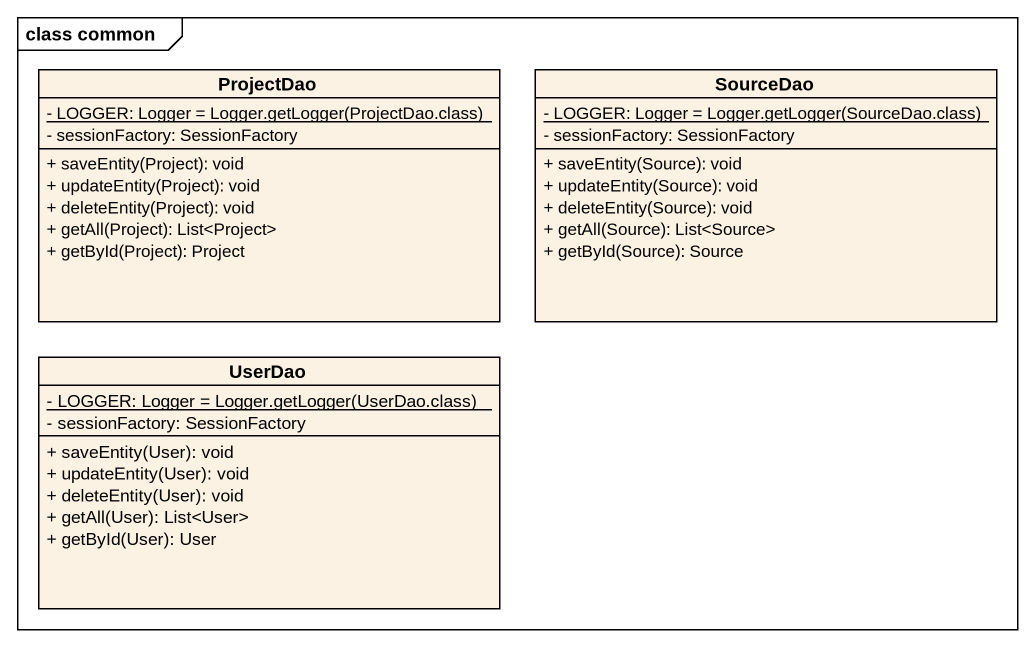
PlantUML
@startuml
mainframe class common
hide circle
hide empty members
skinparam classAttributeIconSize 0
class ProjectDao {
  {static} {field} - LOGGER: Logger = Logger.getLogger(ProjectDao.class)
  - sessionFactory: SessionFactory
  + saveEntity(Project): void
  + updateEntity(Project): void
  + deleteEntity(Project): void
  + getAll(Project): List<Project>
  + getById(Project): Project
}
class SourceDao {
  {static} {field} - LOGGER: Logger = Logger.getLogger(SourceDao.class)
  - sessionFactory: SessionFactory
  + saveEntity(Source): void
  + updateEntity(Source): void
  + deleteEntity(Source): void
  + getAll(Source): List<Source>
  + getById(Source): Source
}
class UserDao {
  {static} {field} - LOGGER: Logger = Logger.getLogger(UserDao.class)
  - sessionFactory: SessionFactory
  + saveEntity(User): void
  + updateEntity(User): void
  + deleteEntity(User): void
  + getAll(User): List<User>
  + getById(User): User
}
@enduml
